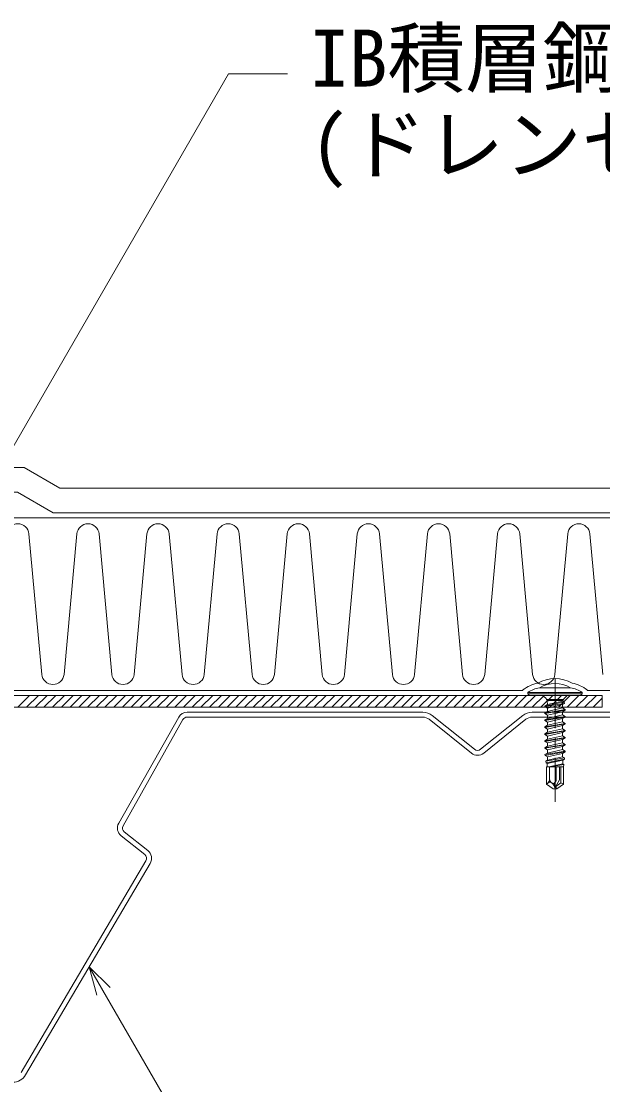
# Model space of a CAD drawing. Units: millimetres, scale not verified. Extents: x -840 to 840, y -594 to 594.
# Drawn here: x -18.9 to 99, y -349.7 to -134.1 of the extents above; entities that cross this region are included whole.
import ezdxf
from ezdxf.enums import TextEntityAlignment as Align

# ---------------------------------------------------------------- set-up
doc = ezdxf.new("R2010")
doc.units = ezdxf.units.MM
doc.header["$LTSCALE"] = 2
doc.linetypes.add('CHAIN1', pattern=[8, 5, -1, 1, -1])
for name, color, linetype, lineweight in [('0-2_タイトル文字', 5, 'Continuous', 9), ('0-6_断熱材', 4, 'Continuous', 9), ('0-8_中心線', 2, 'CHAIN1', 9), ('0-9_基準線(IBｼｰﾄ)', 4, 'Continuous', 9), ('0-A_寸法線', 7, 'Continuous', 9), ('0-D_部材(ﾋﾞｽ類)', 7, 'Continuous', 9), ('1-1_鋼材(受け鋼鈑)', 7, 'Continuous', 9)]:
    doc.layers.add(name, color=color, linetype=linetype, lineweight=lineweight)
doc.styles.add('ＭＳ ゴシック', font='')
doc.styles.get('ＭＳ ゴシック').set_extended_font_data('MS Gothic')

msp = doc.modelspace()

# ---------------------------------------------------------------- linework, layer by layer
at = {"layer": '0-6_断熱材', "color": 7}
for p, q in [((-67.815, -234.754), (512.185, -234.754)), ((82.828, -269.754), (-67.815, -269.754)), ((82.828, -269.64), (82.828, -269.754)), ((95.828, -269.64), (95.828, -269.754)), ((512.185, -269.754), (95.828, -269.754))]:
    msp.add_line(p, q, dxfattribs=at)
at = {"layer": '0-6_断熱材'}
for p, q in [((-17.317, -238.02), (-14.717, -266.489)), ((-7.609, -238.02), (-10.21, -266.489)), ((-3.102, -238.02), (-0.502, -266.489)), ((6.605, -238.02), (4.005, -266.489)), ((11.112, -238.02), (13.713, -266.489)), ((20.82, -238.02), (18.22, -266.489)), ((25.327, -238.02), (27.928, -266.489)), ((35.035, -238.02), (32.434, -266.489)), ((39.542, -238.02), (42.142, -266.489)), ((49.25, -238.02), (46.649, -266.489)), ((53.756, -238.02), (56.357, -266.489)), ((63.464, -238.02), (60.864, -266.489)), ((67.971, -238.02), (70.572, -266.489)), ((77.679, -238.02), (75.079, -266.489)), ((82.186, -238.02), (84.786, -266.489)), ((91.894, -238.02), (89.293, -266.489)), ((96.401, -238.02), (99.001, -266.489))]:
    msp.add_line(p, q, dxfattribs=at)
for centre, start, end in [((-19.571, -238.231), 5.35135, 174.64865), ((-5.356, -238.231), 5.35135, 174.64865), ((8.859, -238.231), 5.35135, 174.64865), ((23.074, -238.231), 5.35135, 174.64865), ((37.288, -238.231), 5.35135, 174.64865), ((51.503, -238.231), 5.35135, 174.64865), ((65.718, -238.231), 5.35135, 174.64865), ((79.933, -238.231), 5.35135, 174.64865), ((94.147, -238.231), 5.35135, 174.64865), ((-12.463, -266.278), 185.35135, 354.64865), ((1.751, -266.278), 185.35135, 354.64865), ((15.966, -266.278), 185.35135, 354.64865), ((30.181, -266.278), 185.35135, 354.64865), ((44.396, -266.278), 185.35135, 354.64865), ((58.61, -266.278), 185.35135, 354.64865), ((72.825, -266.278), 185.35135, 354.64865), ((87.04, -266.278), 185.35135, 354.64865)]:
    msp.add_arc(centre, 2.263, start, end, dxfattribs=at)
at = {"layer": '0-6_断熱材', "color": 7}
for centre, radius, start, end in [((87.405, -275.582), 7.5, 102.16512, 127.61031), ((89.328, -274.654), 7.3, 61.3207, 118.67928), ((91.251, -275.582), 7.5, 52.38969, 77.83486)]:
    msp.add_arc(centre, radius, start, end, dxfattribs=at)
at = {"layer": '0-8_中心線'}
msp.add_line((89.328, -267.404), (89.328, -292.354), dxfattribs=at)
at = {"layer": '0-9_基準線(IBｼｰﾄ)', "color": 7}
for p, q in [((-73.107, -224.588), (-18.303, -224.588)), ((-18.303, -224.588), (-11.086, -228.754)), ((-11.086, -228.754), (512.185, -228.754)), ((-12.426, -233.754), (512.185, -233.754))]:
    msp.add_line(p, q, dxfattribs=at)
msp.add_lwpolyline([(-70.22, -229.588), (-19.643, -229.588), (-12.426, -233.754)], dxfattribs=at)
at = {"layer": '0-A_寸法線'}
for p, q in [((-26.433, -230.588), (23.123, -144.754)), ((23.123, -144.754), (35.123, -144.754)), ((-5.089, -325.731), (34.834, -394.879))]:
    msp.add_line(p, q, dxfattribs=at)
msp.add_lwpolyline([(-0.846, -329.974), (-5.089, -325.731), (-3.536, -331.527)], dxfattribs=at)
at = {"layer": '0-D_部材(ﾋﾞｽ類)'}
for p, q in [((92.478, -269.198), (86.178, -269.198)), ((83.828, -270.154), (83.828, -270.454)), ((83.828, -270.154), (94.828, -270.154)), ((83.828, -270.454), (94.828, -270.454)), ((83.828, -270.454), (84.186, -270.754)), ((84.186, -270.754), (94.471, -270.754)), ((86.995, -270.901), (87.502, -271.408)), ((87.648, -271.554), (91.008, -271.554)), ((87.648, -271.554), (91.008, -271.554)), ((91.155, -271.408), (91.662, -270.901)), ((94.828, -270.454), (94.471, -270.754)), ((94.828, -270.154), (94.828, -270.454)), ((87.253, -272.914), (91.151, -272.064)), ((87.253, -273.014), (91.245, -272.401)), ((87.253, -272.914), (87.802, -272.597)), ((87.253, -272.914), (87.253, -273.014)), ((87.253, -273.014), (87.828, -273.346)), ((87.253, -274.324), (91.403, -273.619)), ((87.648, -271.761), (87.753, -271.893)), ((91.008, -271.761), (87.648, -271.761)), ((88.327, -271.761), (87.753, -271.893)), ((87.753, -271.893), (87.802, -272.597)), ((90.901, -271.92), (87.802, -272.597)), ((89.454, -272.964), (87.828, -273.346)), ((90.828, -273.287), (87.828, -273.992)), ((87.828, -273.346), (87.828, -273.992)), ((89.454, -272.964), (90.852, -272.628)), ((90.852, -272.628), (90.828, -272.964)), ((90.828, -272.964), (90.828, -273.287)), ((91.403, -273.619), (90.828, -273.287)), ((91.245, -272.401), (90.852, -272.628)), ((90.912, -271.761), (90.901, -271.92)), ((91.151, -272.064), (90.901, -271.92)), ((91.151, -272.064), (91.245, -272.401)), ((91.403, -273.619), (91.403, -273.719)), ((87.253, -274.424), (91.403, -273.719)), ((87.253, -274.324), (87.828, -273.992)), ((87.253, -274.324), (87.253, -274.424)), ((87.253, -274.424), (87.828, -274.756)), ((87.253, -275.734), (91.403, -275.029)), ((87.253, -275.834), (91.403, -275.129)), ((87.253, -275.734), (87.828, -275.402)), ((87.253, -275.734), (87.253, -275.834)), ((87.253, -275.834), (87.828, -276.166)), ((90.828, -274.051), (87.828, -274.756)), ((90.828, -274.697), (87.828, -275.402)), ((87.828, -274.756), (87.828, -275.402)), ((90.828, -275.461), (87.828, -276.166)), ((91.403, -273.719), (90.828, -274.051)), ((90.828, -274.051), (90.828, -274.697)), ((91.403, -275.029), (90.828, -274.697)), ((91.403, -275.129), (90.828, -275.461)), ((90.828, -275.461), (90.828, -276.107)), ((91.403, -275.029), (91.403, -275.129)), ((87.253, -277.144), (91.403, -276.439)), ((87.253, -277.244), (91.403, -276.539)), ((87.253, -277.144), (87.828, -276.812)), ((87.253, -277.144), (87.253, -277.244)), ((87.253, -277.244), (87.828, -277.576)), ((87.253, -278.554), (91.403, -277.849)), ((87.253, -278.654), (91.403, -277.949)), ((90.828, -276.107), (87.828, -276.812)), ((87.828, -276.166), (87.828, -276.812)), ((90.828, -276.871), (87.828, -277.576)), ((90.828, -277.517), (87.828, -278.222)), ((87.828, -277.576), (87.828, -278.222)), ((91.403, -276.439), (90.828, -276.107)), ((91.403, -276.539), (90.828, -276.871)), ((90.828, -276.871), (90.828, -277.517)), ((91.403, -277.849), (90.828, -277.517)), ((91.403, -277.949), (90.828, -278.281)), ((91.403, -276.439), (91.403, -276.539)), ((91.403, -277.849), (91.403, -277.949)), ((87.253, -278.554), (87.828, -278.222)), ((87.253, -278.554), (87.253, -278.654)), ((87.253, -278.654), (87.828, -278.986)), ((87.253, -279.964), (91.403, -279.259)), ((87.253, -280.064), (91.403, -279.359)), ((87.253, -279.964), (87.828, -279.632)), ((87.253, -279.964), (87.253, -280.064)), ((87.253, -280.064), (87.828, -280.396)), ((90.828, -278.281), (87.828, -278.986)), ((90.828, -278.927), (87.828, -279.632)), ((87.828, -278.986), (87.828, -279.632)), ((90.828, -279.691), (87.828, -280.396)), ((90.828, -278.281), (90.828, -278.927)), ((91.403, -279.259), (90.828, -278.927)), ((91.403, -279.359), (90.828, -279.691)), ((90.828, -279.691), (90.828, -280.337)), ((91.403, -279.259), (91.403, -279.359)), ((87.253, -281.374), (91.403, -280.669)), ((87.253, -281.474), (91.403, -280.769)), ((87.253, -281.374), (87.828, -281.042)), ((87.253, -281.374), (87.253, -281.474)), ((87.253, -281.474), (87.828, -281.806)), ((87.296, -282.759), (91.403, -282.079)), ((87.318, -282.922), (91.403, -282.179)), ((90.828, -280.337), (87.828, -281.042)), ((87.828, -280.396), (87.828, -281.042)), ((90.828, -281.101), (87.828, -281.806)), ((90.828, -281.747), (87.828, -282.452)), ((87.828, -282.434), (87.828, -281.806)), ((91.403, -280.669), (90.828, -280.337)), ((91.403, -280.769), (90.828, -281.101)), ((90.828, -281.101), (90.828, -281.747)), ((91.403, -282.079), (90.828, -281.747)), ((91.403, -282.179), (90.831, -282.51)), ((91.403, -280.669), (91.403, -280.769)), ((91.403, -282.079), (91.403, -282.179)), ((87.296, -282.759), (87.828, -282.452)), ((87.296, -282.759), (87.318, -282.922)), ((87.318, -282.922), (87.801, -283.201)), ((87.47, -284.069), (91.273, -283.414)), ((87.47, -284.069), (87.777, -283.892)), ((87.47, -284.069), (87.521, -284.449)), ((87.521, -284.449), (91.237, -283.685)), ((87.521, -284.449), (87.753, -284.583)), ((90.879, -283.892), (87.753, -284.583)), ((90.854, -283.172), (87.777, -283.892)), ((87.801, -283.201), (87.777, -283.892)), ((90.831, -282.51), (87.801, -283.201)), ((87.828, -282.434), (87.828, -282.452)), ((90.831, -282.51), (90.854, -283.172)), ((91.273, -283.414), (90.854, -283.172)), ((91.237, -283.685), (90.879, -283.892)), ((90.879, -283.892), (90.904, -284.611)), ((91.273, -283.414), (91.237, -283.685)), ((87.628, -285.254), (87.628, -288.737)), ((91.028, -285.254), (87.628, -285.254)), ((87.753, -284.583), (87.73, -285.254)), ((90.904, -284.611), (88.064, -285.254)), ((88.228, -287.701), (88.228, -285.254)), ((88.299, -285.254), (91.099, -284.724)), ((89.528, -288.091), (89.528, -285.254)), ((90.228, -287.849), (90.228, -285.254)), ((90.528, -288.476), (90.528, -285.254)), ((90.853, -285.254), (91.034, -285.213)), ((91.099, -284.724), (90.904, -284.611)), ((91.034, -285.213), (90.961, -285.254)), ((91.028, -285.254), (91.028, -288.737)), ((91.099, -284.724), (91.034, -285.213)), ((87.877, -288.506), (87.628, -288.737)), ((88.621, -288.455), (88.689, -288.503)), ((89.378, -288.35), (89.528, -288.091)), ((90.228, -287.849), (89.417, -289.255)), ((89.417, -289.255), (90.528, -288.476)), ((89.689, -289.674), (91.028, -288.737)), ((90.528, -288.476), (91.028, -288.737)), ((89.23, -289.313), (89.328, -289.754)), ((89.417, -289.255), (89.328, -289.754)), ((89.328, -289.754), (89.689, -289.674)), ((89.689, -289.674), (89.417, -289.255))]:
    msp.add_line(p, q, dxfattribs=at)
msp.add_lwpolyline([(87.628, -288.737), (88.967, -289.674), (89.328, -289.754)], dxfattribs=at)
for centre, radius, start, end in [((87.405, -275.582), 6.5, 100.88238, 123.38979), ((89.328, -274.654), 6.3, 60.00001, 119.99999), ((91.251, -275.582), 6.5, 56.61021, 79.11762), ((86.641, -271.254), 0.5, 45, 90), ((87.148, -271.761), 0.5, 360, 45), ((91.508, -271.761), 0.5, 135, 180), ((92.015, -271.254), 0.5, 90, 135), ((88.28, -288.941), 0.594, 55, 132.84567), ((87.13, -287.701), 1.099, 312.84567, 0), ((89.149, -287.701), 0.921, 180, 235), ((88.964, -288.111), 0.479, 235, 330), ((87.918, -289.604), 1.344, 12.5, 55), ((90.543, -289.022), 1.344, 150, 192.5)]:
    msp.add_arc(centre, radius, start, end, dxfattribs=at)
at = {"layer": '1-1_鋼材(受け鋼鈑)'}
for p, q in [((98.914, -270.754), (-398.735, -270.754)), ((-19.583, -273.154), (-17.183, -270.754)), ((-17.816, -273.154), (-15.416, -270.754)), ((-16.048, -273.154), (-13.648, -270.754)), ((-14.28, -273.154), (-11.88, -270.754)), ((-12.512, -273.154), (-10.112, -270.754)), ((-10.745, -273.154), (-8.345, -270.754)), ((-8.977, -273.154), (-6.577, -270.754)), ((-7.209, -273.154), (-4.809, -270.754)), ((-5.441, -273.154), (-3.041, -270.754)), ((-3.673, -273.154), (-1.273, -270.754)), ((-1.906, -273.154), (0.494, -270.754)), ((-0.138, -273.154), (2.262, -270.754)), ((1.63, -273.154), (4.03, -270.754)), ((3.398, -273.154), (5.798, -270.754)), ((5.165, -273.154), (7.565, -270.754)), ((6.933, -273.154), (9.333, -270.754)), ((8.701, -273.154), (11.101, -270.754)), ((10.469, -273.154), (12.869, -270.754)), ((12.236, -273.154), (14.636, -270.754)), ((14.004, -273.154), (16.404, -270.754)), ((15.772, -273.154), (18.172, -270.754)), ((17.54, -273.154), (19.94, -270.754)), ((19.307, -273.154), (21.707, -270.754)), ((21.075, -273.154), (23.475, -270.754)), ((22.843, -273.154), (25.243, -270.754)), ((24.611, -273.154), (27.011, -270.754)), ((26.379, -273.154), (28.779, -270.754)), ((28.146, -273.154), (30.546, -270.754)), ((29.914, -273.154), (32.314, -270.754)), ((31.682, -273.154), (34.082, -270.754)), ((33.45, -273.154), (35.85, -270.754)), ((35.217, -273.154), (37.617, -270.754)), ((36.985, -273.154), (39.385, -270.754)), ((38.753, -273.154), (41.153, -270.754)), ((40.521, -273.154), (42.921, -270.754)), ((42.288, -273.154), (44.688, -270.754)), ((44.056, -273.154), (46.456, -270.754)), ((45.824, -273.154), (48.224, -270.754)), ((47.592, -273.154), (49.992, -270.754)), ((49.36, -273.154), (51.76, -270.754)), ((51.127, -273.154), (53.527, -270.754)), ((52.895, -273.154), (55.295, -270.754)), ((54.663, -273.154), (57.063, -270.754)), ((56.431, -273.154), (58.831, -270.754)), ((58.198, -273.154), (60.598, -270.754)), ((59.966, -273.154), (62.366, -270.754)), ((61.734, -273.154), (64.134, -270.754)), ((63.502, -273.154), (65.902, -270.754)), ((65.269, -273.154), (67.669, -270.754)), ((67.037, -273.154), (69.437, -270.754)), ((68.805, -273.154), (71.205, -270.754)), ((70.573, -273.154), (72.973, -270.754)), ((72.34, -273.154), (74.74, -270.754)), ((74.108, -273.154), (76.508, -270.754)), ((75.876, -273.154), (78.276, -270.754)), ((77.644, -273.154), (80.044, -270.754)), ((79.412, -273.154), (81.812, -270.754)), ((81.179, -273.154), (83.579, -270.754)), ((82.947, -273.154), (85.347, -270.754)), ((84.715, -273.154), (87.115, -270.754)), ((86.483, -273.154), (88.883, -270.754)), ((88.25, -273.154), (90.65, -270.754)), ((90.018, -273.154), (92.418, -270.754)), ((91.786, -273.154), (94.186, -270.754)), ((93.554, -273.154), (95.954, -270.754)), ((95.321, -273.154), (97.721, -270.754)), ((97.089, -273.154), (98.914, -271.33)), ((98.914, -273.154), (98.914, -270.754)), ((98.914, -273.154), (-401.086, -273.154)), ((98.857, -273.154), (98.914, -273.097)), ((13.04, -275.17), (0.879, -296.664)), ((1.749, -297.156), (13.91, -275.662)), ((62.548, -274.154), (14.78, -274.154)), ((14.78, -275.154), (62.548, -275.154)), ((63.797, -275.593), (72.365, -282.446)), ((72.989, -281.666), (64.422, -274.812)), ((82.806, -274.812), (74.239, -281.666)), ((74.863, -282.446), (83.431, -275.593)), ((132.448, -274.154), (84.68, -274.154)), ((84.68, -275.154), (132.448, -275.154)), ((1.379, -299.217), (6.146, -302.987)), ((6.766, -302.203), (1.999, -298.433)), ((6.387, -304.279), (-18.877, -347.169)), ((-18.016, -347.677), (7.249, -304.787))]:
    msp.add_line(p, q, dxfattribs=at)
for centre, radius, start, end in [((14.78, -276.154), 2, 90, 150.5), ((14.78, -276.154), 1, 90, 150.5), ((62.548, -277.154), 3, 51.34073, 90), ((62.548, -277.154), 2, 51.34073, 90), ((84.68, -277.154), 3, 90, 128.66027), ((84.68, -277.154), 2, 90, 128.66027), ((73.614, -280.885), 1, 231.34073, 308.66027), ((73.614, -280.885), 2, 231.34073, 308.66027), ((2.62, -297.648), 2, 150.5, 231.65688), ((2.62, -297.648), 1, 150.5, 231.65688), ((5.525, -303.772), 1, 329.5, 51.65688), ((5.525, -303.772), 2, 329.5, 51.65688), ((-20.601, -346.154), 3, 270, 329.5)]:
    msp.add_arc(centre, radius, start, end, dxfattribs=at)

# ---------------------------------------------------------------- texts
at = {"layer": '0-2_タイトル文字', "color": 7, "style": 'ＭＳ ゴシック'}
for s, p in [('IB積層鋼鈑♯30', (39.664, -150.813)), ('(ドレンセット品)', (39.664, -168.313))]:
    msp.add_text(s, height=11.54, dxfattribs=at).set_placement(p, align=Align.BOTTOM_LEFT)

doc.saveas('drawing.dxf')
